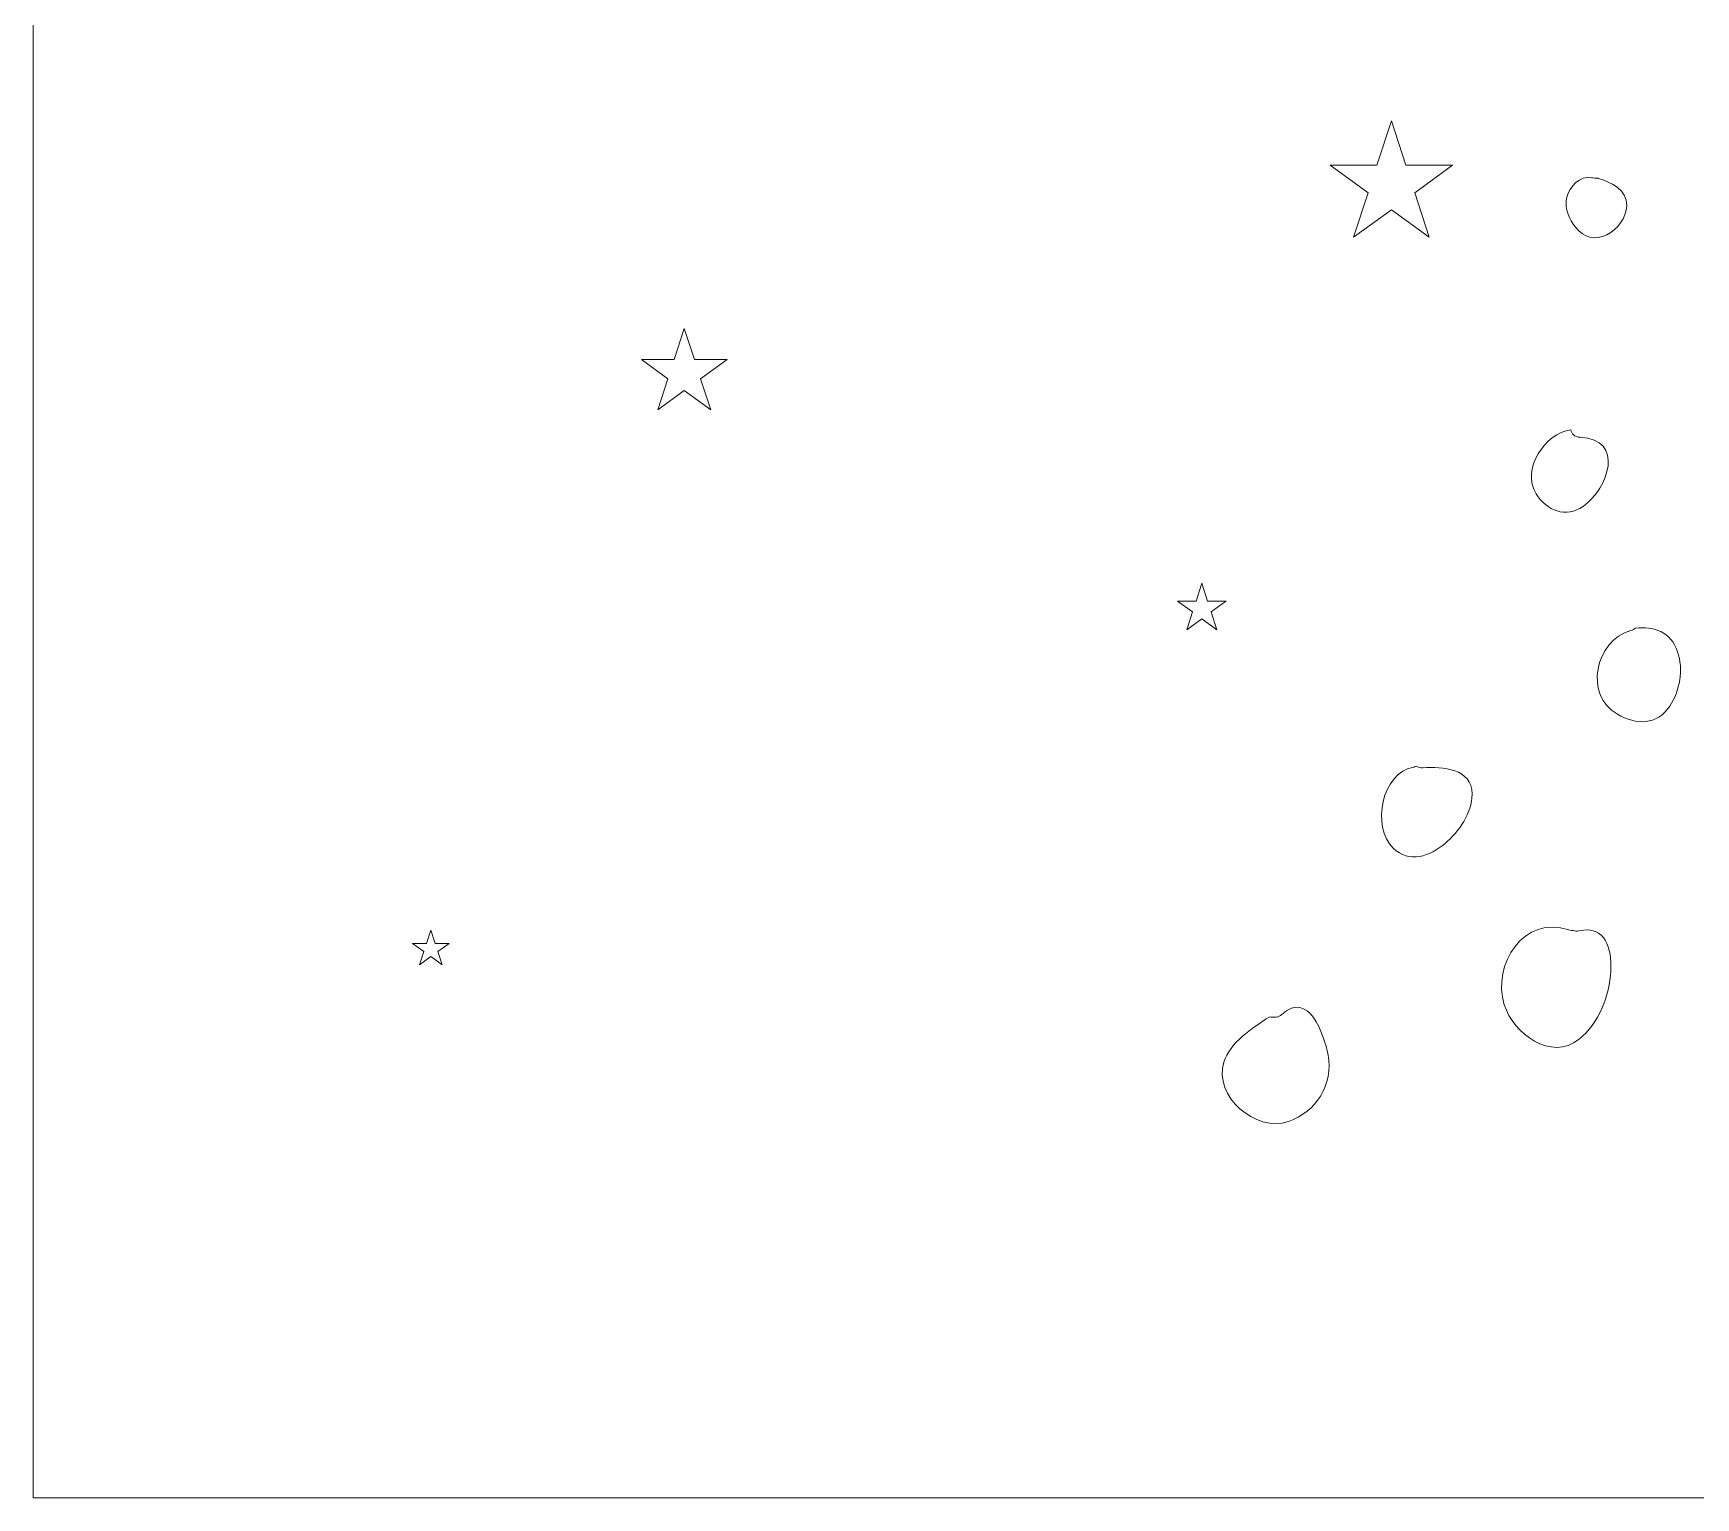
# Model space of a CAD drawing. Header units: inches. Extents: x -622 to 5817, y -2318 to 2869.
# Drawn here: x 2402 to 2920, y -2318 to -1862 of the extents above; entities that cross this region are included whole.
import ezdxf

# ---------------------------------------------------------------- set-up
doc = ezdxf.new("R2010")
doc.units = ezdxf.units.IN
doc.header["$MEASUREMENT"] = 0
doc.layers.add('Layer 1', color=7, linetype='Continuous')

# ---------------------------------------------------------------- blocks, each defined once
blk = doc.blocks.new('block 3')
at = {"layer": 'Layer 1', "lineweight": 0}
for points in [[(2402.19, -1338.07), (2402.19, -2317.69), (3381.81, -2317.69), (3381.81, -1338.07), (2402.19, -1338.07)], [(2829.75, -1902.7), (2844.28, -1902.7), (2832.53, -1911.24), (2837.02, -1925.06), (2825.26, -1916.52), (2813.51, -1925.06), (2818, -1911.24), (2806.24, -1902.7), (2820.77, -1902.7), (2825.26, -1888.88), (2829.75, -1902.7)], [(2613.23, -1978.88), (2605, -1972.89), (2596.77, -1978.88), (2599.91, -1969.2), (2591.68, -1963.21), (2601.85, -1963.21), (2605, -1953.53), (2608.15, -1963.21), (2618.32, -1963.21), (2610.09, -1969.2), (2613.23, -1978.88)], [(2770.94, -2047.35), (2766.24, -2043.94), (2761.54, -2047.35), (2763.33, -2041.82), (2758.63, -2038.41), (2764.44, -2038.41), (2766.24, -2032.88), (2768.04, -2038.41), (2773.85, -2038.41), (2772.58, -2039.33), (2769.15, -2041.82), (2770.94, -2047.35)], [(2529.53, -2151.73), (2526, -2149.17), (2522.48, -2151.73), (2523.82, -2147.59), (2520.3, -2145.03), (2524.66, -2145.03), (2526, -2140.88), (2527.35, -2145.03), (2531.71, -2145.03), (2528.18, -2147.59), (2529.53, -2151.73)]]:
    blk.add_lwpolyline(points, dxfattribs=at)
for points, knots in [([(2892.44, -1924.33), (2888.66, -1926.27), (2885.35, -1925.23), (2882.67, -1922.01), (2880.59, -1919.54), (2879.07, -1915.82), (2879.91, -1912.58), (2880.75, -1909.47), (2884.05, -1905.75), (2887.63, -1906.57), (2888.21, -1906.7), (2888.84, -1906.73), (2889.43, -1906.66), (2889.53, -1906.7), (2889.59, -1906.75), (2889.67, -1906.78), (2893.83, -1907.96), (2898.72, -1910.28), (2898.57, -1915.3), (2898.46, -1919.02), (2895.68, -1922.68), (2892.44, -1924.33)], [0, 0, 0, 0, 1, 1, 1, 2, 2, 2, 3, 3, 3, 4, 4, 4, 5, 5, 5, 6, 6, 6, 7, 7, 7, 7]), ([(2881.2, -1985.1), (2881.37, -1986.26), (2882.28, -1987.31), (2884.07, -1987.4), (2898.02, -1988.01), (2892.97, -2003.27), (2885, -2008.92), (2879.7, -2012.64), (2873.61, -2010.28), (2870.37, -2005.03), (2865.64, -1997.37), (2873.05, -1986.14), (2881.2, -1985.1)], [0, 0, 0, 0, 1, 1, 1, 2, 2, 2, 3, 3, 3, 4, 4, 4, 4]), ([(2899.85, -2047.61), (2900.47, -2047.45), (2900.9, -2047.16), (2901.22, -2046.84), (2907.07, -2046.19), (2912.31, -2047.96), (2914.45, -2054.24), (2916.3, -2059.74), (2915.18, -2066.41), (2911.99, -2071.15), (2907.94, -2077.19), (2901.54, -2077.01), (2895.68, -2073.67), (2885.09, -2067.65), (2888.82, -2050.71), (2899.85, -2047.61)], [0, 0, 0, 0, 1, 1, 1, 2, 2, 2, 3, 3, 3, 4, 4, 4, 5, 5, 5, 5]), ([(2850.42, -2098.57), (2850.45, -2104.46), (2846.28, -2110.25), (2841.98, -2113.91), (2837.32, -2117.92), (2830.78, -2120.18), (2825.86, -2115.39), (2818.95, -2108.61), (2822.22, -2091.76), (2832.36, -2090.11), (2832.64, -2090.05), (2832.79, -2089.95), (2833.04, -2089.86), (2833.62, -2090.18), (2834.28, -2090.41), (2835.08, -2090.35), (2841.2, -2089.99), (2850.4, -2090.5), (2850.42, -2098.57)], [0, 0, 0, 0, 1, 1, 1, 2, 2, 2, 3, 3, 3, 4, 4, 4, 5, 5, 5, 6, 6, 6, 6]), ([(2880.54, -2140.84), (2881.04, -2141), (2881.51, -2141.07), (2881.95, -2141.05), (2882.45, -2141.2), (2883.03, -2141.3), (2883.7, -2141.14), (2892.02, -2139.29), (2893.99, -2146.63), (2893.64, -2153.57), (2893.29, -2161.31), (2889.91, -2169.97), (2883.73, -2174.87), (2874.94, -2181.89), (2863.28, -2173.08), (2860.46, -2164.15), (2856.47, -2151.55), (2866.67, -2136.03), (2880.54, -2140.84)], [0, 0, 0, 0, 1, 1, 1, 2, 2, 2, 3, 3, 3, 4, 4, 4, 5, 5, 5, 6, 6, 6, 6]), ([(2787.36, -2167.87), (2788.66, -2168.23), (2790.14, -2168.11), (2791.15, -2167.19), (2799.5, -2159.45), (2804.32, -2173.31), (2805.55, -2179.83), (2807.26, -2188.96), (2801.84, -2197.53), (2793.19, -2200.5), (2782.98, -2203.95), (2769.79, -2192.65), (2773.08, -2182.05), (2775, -2175.87), (2781.64, -2171.62), (2787.36, -2167.87)], [0, 0, 0, 0, 1, 1, 1, 2, 2, 2, 3, 3, 3, 4, 4, 4, 5, 5, 5, 5])]:
    blk.add_open_spline(points, degree=3, knots=knots, dxfattribs=at)

msp = doc.modelspace()

# ---------------------------------------------------------------- block references
at = {"layer": 'Layer 1'}
msp.add_blockref('block 3', (0, 0), dxfattribs=at)

doc.saveas('drawing.dxf')
